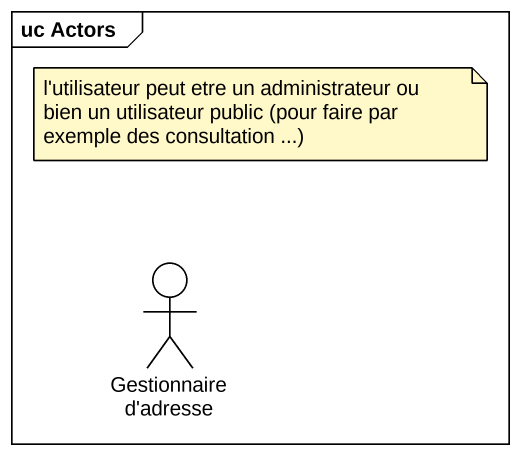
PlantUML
@startuml
mainframe uc Actors
actor "Gestionnaire d'adresse" as Gestionnaire_d_adresse
note as N1
  l'utilisateur peut etre un administrateur ou bien un utilisateur public (pour faire par exemple des consultation ...)
end note
@enduml
